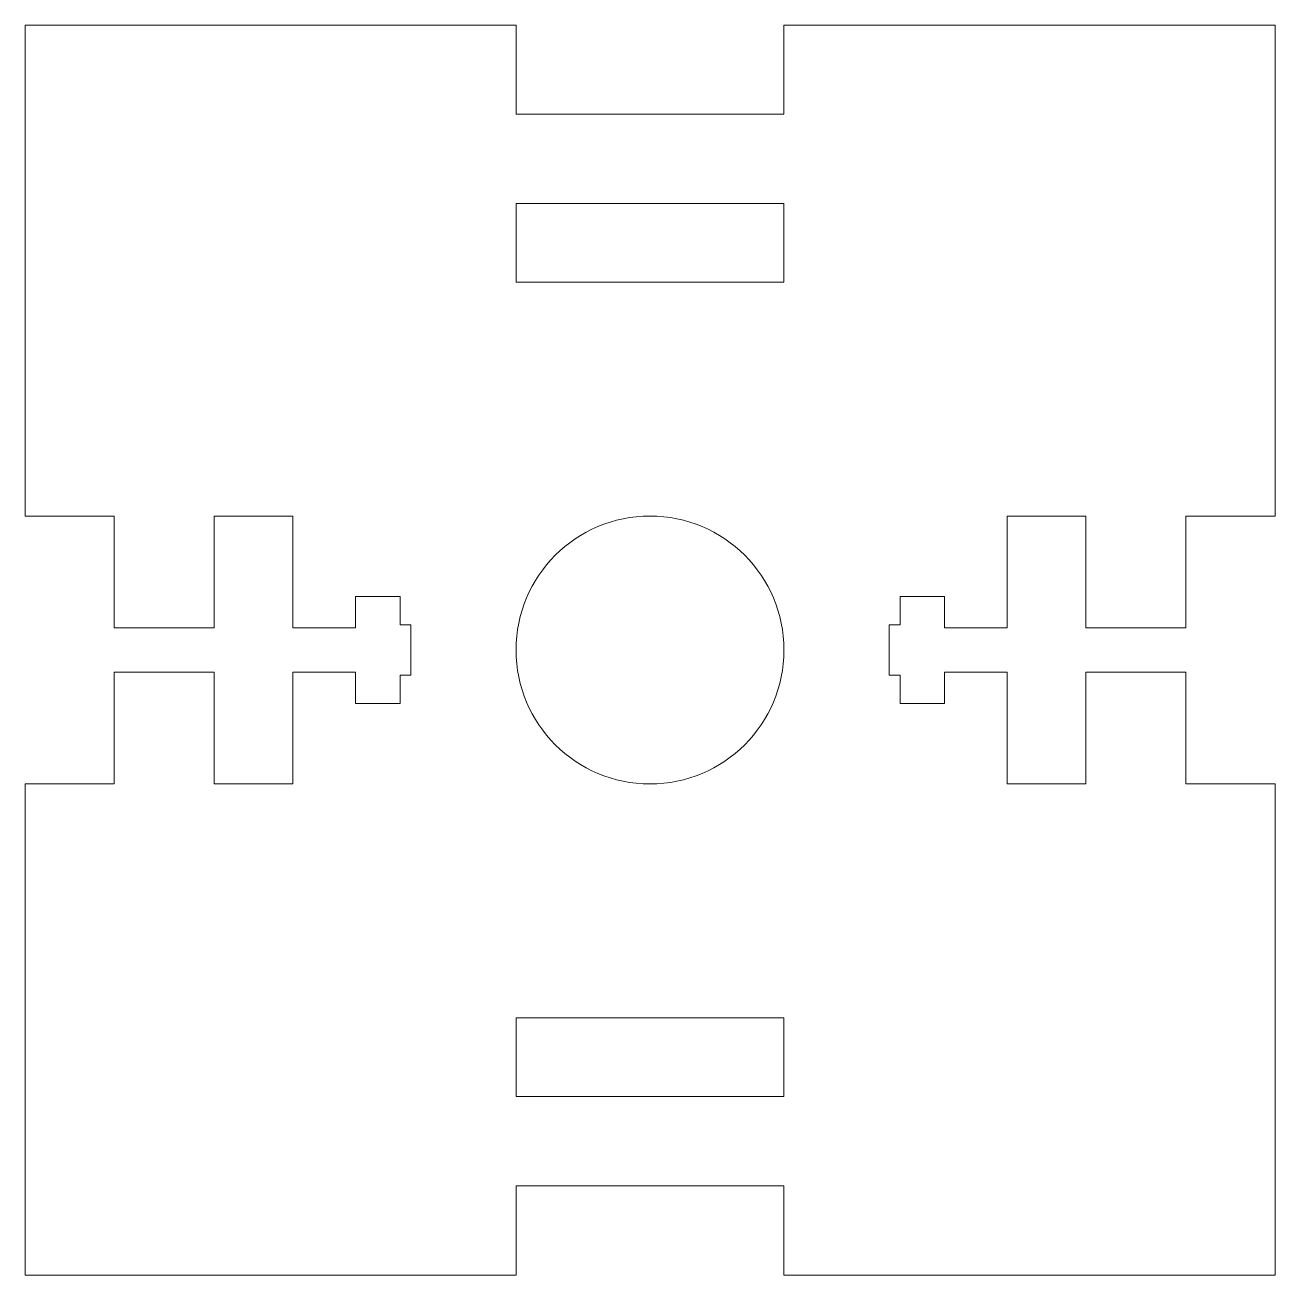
# Model space of a CAD drawing. Header units: inches. Extents: x 0 to 3.5, y 0 to 3.5.
import ezdxf

# ---------------------------------------------------------------- set-up
doc = ezdxf.new("R2010")
doc.units = ezdxf.units.IN
doc.header["$MEASUREMENT"] = 0

msp = doc.modelspace()

# ---------------------------------------------------------------- linework, layer by layer
at = {"color": 7, "linetype": 'Continuous', "lineweight": 15}
for p, q in [((0, 3.5), (0, 2.125)), ((1.375, 3.5), (0, 3.5)), ((1.375, 3.5), (1.375, 3.25)), ((2.125, 3.25), (2.125, 3.5)), ((3.5, 3.5), (2.125, 3.5)), ((3.5, 2.125), (3.5, 3.5)), ((1.375, 3.25), (2.125, 3.25)), ((2.125, 3), (1.375, 3)), ((1.375, 3), (1.375, 2.78)), ((2.125, 2.78), (2.125, 3)), ((1.375, 2.78), (2.125, 2.78)), ((0.25, 2.125), (0, 2.125)), ((0.25, 1.8125), (0.25, 2.125)), ((0.75, 2.125), (0.53, 2.125)), ((0.53, 2.125), (0.53, 1.8125)), ((0.75, 1.8125), (0.75, 2.125)), ((2.97, 2.125), (2.75, 2.125)), ((2.75, 2.125), (2.75, 1.8125)), ((2.97, 1.8125), (2.97, 2.125)), ((3.5, 2.125), (3.25, 2.125)), ((3.25, 2.125), (3.25, 1.8125)), ((1.05, 1.9), (0.925, 1.9)), ((0.925, 1.9), (0.925, 1.8125)), ((1.05, 1.8208), (1.05, 1.9)), ((2.575, 1.9), (2.45, 1.9)), ((2.45, 1.9), (2.45, 1.8208)), ((2.575, 1.8125), (2.575, 1.9)), ((1.08, 1.8208), (1.05, 1.8208)), ((1.08, 1.6792), (1.08, 1.8208)), ((2.45, 1.8208), (2.42, 1.8208)), ((2.42, 1.8208), (2.42, 1.6792)), ((0.53, 1.8125), (0.25, 1.8125)), ((0.925, 1.8125), (0.75, 1.8125)), ((2.75, 1.8125), (2.575, 1.8125)), ((3.25, 1.8125), (2.97, 1.8125)), ((0.25, 1.6875), (0.53, 1.6875)), ((0.25, 1.375), (0.25, 1.6875)), ((0.53, 1.6875), (0.53, 1.375)), ((0.75, 1.6875), (0.925, 1.6875)), ((0.75, 1.375), (0.75, 1.6875)), ((0.925, 1.6875), (0.925, 1.6)), ((2.575, 1.6), (2.575, 1.6875)), ((2.575, 1.6875), (2.75, 1.6875)), ((2.75, 1.6875), (2.75, 1.375)), ((2.97, 1.6875), (3.25, 1.6875)), ((2.97, 1.375), (2.97, 1.6875)), ((3.25, 1.6875), (3.25, 1.375)), ((1.05, 1.6), (1.05, 1.6792)), ((1.05, 1.6792), (1.08, 1.6792)), ((2.42, 1.6792), (2.45, 1.6792)), ((2.45, 1.6792), (2.45, 1.6)), ((0.925, 1.6), (1.05, 1.6)), ((2.45, 1.6), (2.575, 1.6)), ((0, 1.375), (0.25, 1.375)), ((0, 1.375), (0, 0)), ((0.53, 1.375), (0.75, 1.375)), ((2.75, 1.375), (2.97, 1.375)), ((3.25, 1.375), (3.5, 1.375)), ((3.5, 0), (3.5, 1.375)), ((2.125, 0.72), (1.375, 0.72)), ((1.375, 0.72), (1.375, 0.5)), ((2.125, 0.5), (2.125, 0.72)), ((1.375, 0.5), (2.125, 0.5)), ((2.125, 0.25), (1.375, 0.25)), ((1.375, 0.25), (1.375, 0)), ((2.125, 0), (2.125, 0.25)), ((0, 0), (1.375, 0)), ((2.125, 0), (3.5, 0))]:
    msp.add_line(p, q, dxfattribs=at)
msp.add_circle((1.75, 1.75), 0.375, dxfattribs=at)

doc.saveas('drawing.dxf')
